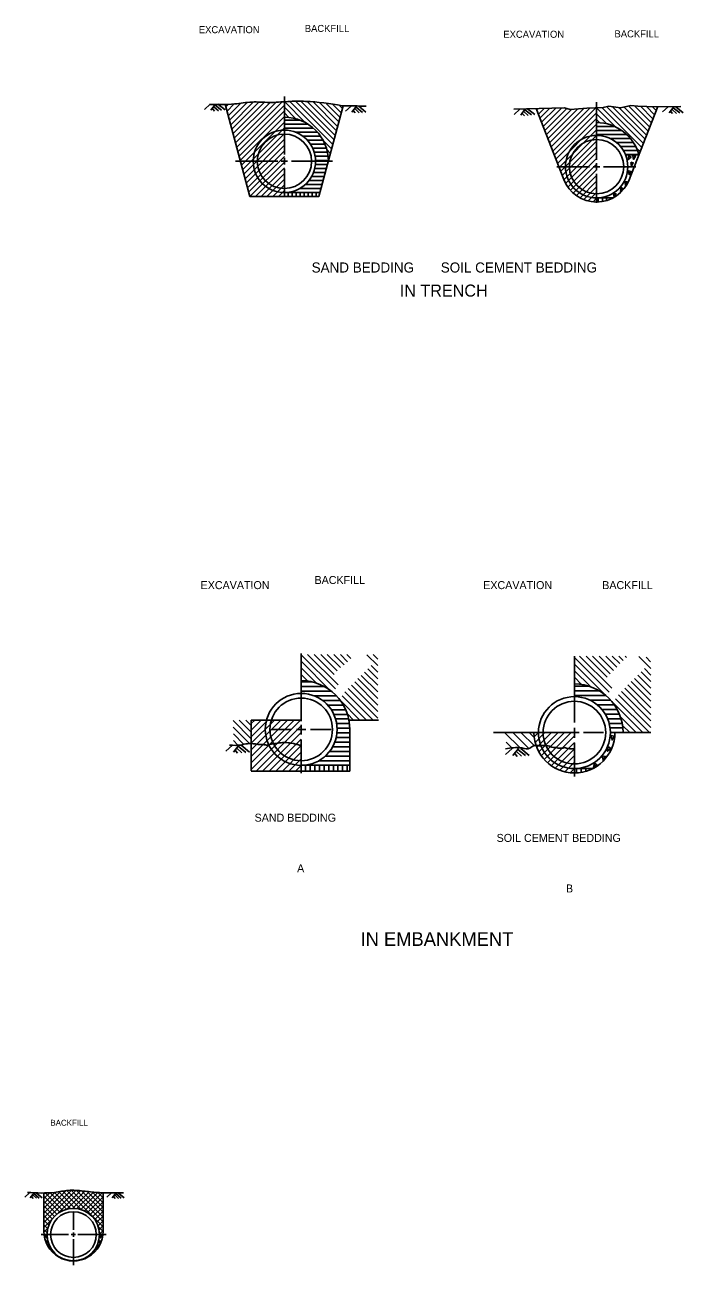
# Model space of a CAD drawing. Extents: x -2031 to -1759, y 732 to 958.
# Drawn here: x -1861.7 to -1758.7, y 754.9 to 948.7 of the extents above; entities that cross this region are included whole.
import ezdxf

# ---------------------------------------------------------------- set-up
doc = ezdxf.new("R2010")
doc.units = 0
for name, color, linetype in [('pp_PRESENTATION', 7, 'Continuous'), ('rd_EARTHWORK', 7, 'Continuous'), ('rd_EARTHWORK-anno', 7, 'Continuous'), ('rd_EXCAVATION-DITCH', 7, 'Continuous')]:
    doc.layers.add(name, color=color, linetype=linetype)

msp = doc.modelspace()

# ---------------------------------------------------------------- linework, layer by layer
at = {"layer": 'pp_PRESENTATION'}
for p, q in [((-1832.71, 936.33), (-1833.59, 935.51)), ((-1831.86, 936.34), (-1832.58, 935.39)), ((-1831.93, 936.2), (-1830.9, 935.39)), ((-1831.52, 936.35), (-1830.36, 935.44)), ((-1832.35, 935.66), (-1832.02, 935.27)), ((-1832.11, 935.94), (-1831.4, 935.32)), ((-1810.65, 936.06), (-1811.56, 935.28)), ((-1809.8, 936.04), (-1810.56, 935.11)), ((-1810.32, 935.38), (-1810, 934.98)), ((-1810.07, 935.65), (-1809.38, 935)), ((-1809.88, 935.9), (-1808.88, 935.05)), ((-1809.46, 936.03), (-1808.34, 935.08)), ((-1784.27, 935.57), (-1785.14, 934.74)), ((-1783.42, 935.6), (-1784.12, 934.63)), ((-1783.9, 934.91), (-1783.56, 934.52)), ((-1783.66, 935.19), (-1782.95, 934.58)), ((-1783.49, 935.45), (-1782.44, 934.66)), ((-1783.07, 935.61), (-1781.91, 934.72)), ((-1761.06, 935.95), (-1761.96, 935.15)), ((-1760.21, 935.94), (-1760.95, 935)), ((-1760.71, 935.27), (-1760.39, 934.87)), ((-1760.47, 935.54), (-1759.77, 934.91)), ((-1760.28, 935.8), (-1759.27, 934.97)), ((-1759.86, 935.94), (-1758.73, 935.01)), ((-1829.21, 836.17), (-1830.23, 835.25)), ((-1828.23, 836.17), (-1829.07, 835.09)), ((-1828.8, 835.4), (-1828.43, 834.94)), ((-1828.52, 835.71), (-1827.72, 834.99)), ((-1828.31, 836.01), (-1827.14, 835.05)), ((-1827.83, 836.17), (-1826.52, 835.1)), ((-1785.48, 835.67), (-1786.51, 834.75)), ((-1784.5, 835.67), (-1785.35, 834.58)), ((-1784.58, 835.5), (-1783.41, 834.55)), ((-1784.1, 835.66), (-1782.79, 834.59)), ((-1785.08, 834.89), (-1784.7, 834.43)), ((-1784.8, 835.2), (-1784, 834.48)), ((-1860.93, 766.25), (-1861.68, 765.58)), ((-1860.21, 766.24), (-1860.83, 765.45)), ((-1860.64, 765.68), (-1860.36, 765.34)), ((-1860.43, 765.91), (-1859.85, 765.38)), ((-1860.27, 766.13), (-1859.42, 765.42)), ((-1859.92, 766.24), (-1858.97, 765.46)), ((-1848.1, 766.24), (-1848.86, 765.57)), ((-1847.39, 766.23), (-1848.01, 765.44)), ((-1847.81, 765.67), (-1847.54, 765.34)), ((-1847.6, 765.9), (-1847.02, 765.37)), ((-1847.45, 766.12), (-1846.59, 765.41)), ((-1847.1, 766.23), (-1846.14, 765.45))]:
    msp.add_line(p, q, dxfattribs=at)
at = {"layer": 'rd_EARTHWORK'}
for p, q in [((-1826.5, 921.9), (-1830.34, 936.36)), ((-1815.68, 921.9), (-1811.91, 936.1)), ((-1777.41, 924.57), (-1781.71, 935.66)), ((-1767.29, 924.24), (-1762.71, 935.97)), ((-1765.65, 928.44), (-1767.76, 928.44)), ((-1826.5, 921.9), (-1815.68, 921.9)), ((-1826.44, 921.9), (-1826.43, 921.9)), ((-1821.09, 922.54), (-1815.51, 922.54)), ((-1772.27, 921.7), (-1769.72, 921.7)), ((-1826.27, 840.11), (-1826.27, 832.16)), ((-1818.45, 840.11), (-1826.27, 840.11)), ((-1811, 840.11), (-1806.38, 840.11)), ((-1810.86, 838.64), (-1810.86, 832.13)), ((-1775.73, 838.15), (-1788.41, 838.15)), ((-1770.12, 838.15), (-1763.78, 838.15)), ((-1810.86, 832.13), (-1826.27, 832.13)), ((-1818.46, 833.04), (-1810.86, 833.04)), ((-1775.74, 832.53), (-1772.86, 832.53)), ((-1775.74, 832.53), (-1772.86, 832.53)), ((-1858.7, 762.33), (-1854.42, 766.62)), ((-1858.7, 761.58), (-1853.69, 766.6)), ((-1858.7, 763.08), (-1855.2, 766.58)), ((-1858.7, 763.83), (-1856.09, 766.44)), ((-1858.7, 764.58), (-1856.97, 766.31)), ((-1858.7, 765.33), (-1857.78, 766.25)), ((-1858.7, 760.25), (-1858.7, 766.21)), ((-1858.7, 766.08), (-1858.57, 766.21)), ((-1858.7, 765.71), (-1856.21, 763.22)), ((-1858.45, 766.21), (-1855.72, 763.48)), ((-1857.74, 766.25), (-1855.16, 763.67)), ((-1857.05, 766.31), (-1854.53, 763.79)), ((-1856.51, 763.03), (-1852.98, 766.56)), ((-1856.38, 766.39), (-1853.79, 763.8)), ((-1855.75, 766.51), (-1852.87, 763.62)), ((-1855.1, 763.69), (-1852.29, 766.5)), ((-1855.09, 766.6), (-1849.44, 760.94)), ((-1854.36, 766.62), (-1849.44, 761.69)), ((-1854.23, 763.81), (-1851.62, 766.41)), ((-1853.59, 766.59), (-1849.44, 762.44)), ((-1853.52, 763.77), (-1850.96, 766.33)), ((-1852.9, 763.64), (-1850.26, 766.28)), ((-1852.79, 766.54), (-1849.44, 763.19)), ((-1852.36, 763.43), (-1849.52, 766.27)), ((-1851.95, 766.46), (-1849.44, 763.94)), ((-1851.88, 763.16), (-1849.44, 765.6)), ((-1851.09, 766.34), (-1849.44, 764.69)), ((-1850.28, 766.28), (-1849.44, 765.44)), ((-1849.51, 766.27), (-1849.44, 766.19)), ((-1849.44, 760.25), (-1849.44, 766.27)), ((-1858.7, 764.96), (-1856.66, 762.92)), ((-1858.7, 764.21), (-1857.05, 762.56)), ((-1851.45, 762.84), (-1849.44, 764.85)), ((-1851.07, 762.48), (-1849.44, 764.1)), ((-1858.7, 763.46), (-1857.39, 762.15)), ((-1858.7, 762.71), (-1857.69, 761.7)), ((-1858.7, 760.83), (-1857.42, 762.12)), ((-1858.7, 761.96), (-1857.92, 761.19)), ((-1850.73, 762.06), (-1849.44, 763.35)), ((-1850.45, 761.59), (-1849.44, 762.61)), ((-1850.22, 761.07), (-1849.44, 761.86)), ((-1858.7, 761.22), (-1858.1, 760.61)), ((-1858.7, 760.09), (-1858.07, 760.71)), ((-1858.7, 760.47), (-1858.19, 759.96)), ((-1858.32, 759.71), (-1858.2, 759.84)), ((-1850.18, 760.94), (-1849.44, 760.19)), ((-1850.07, 760.48), (-1849.44, 761.11)), ((-1850, 760.01), (-1849.71, 759.71)), ((-1849.99, 759.8), (-1849.44, 760.36))]:
    msp.add_line(p, q, dxfattribs=at)
for points in [[(-1785.23, 935.56), (-1779.26, 935.72), (-1777.31, 935.75), (-1776.42, 935.53), (-1773.8, 935.71), (-1771.23, 935.81), (-1770.36, 936.01), (-1768.53, 935.76), (-1766.9, 936.13), (-1765.8, 936.03), (-1764.42, 935.98)], [(-1764.42, 935.98), (-1760.19, 935.95), (-1759.12, 936)], [(-1767.23, 928.28), (-1767.33, 927.7), (-1766.88, 928.08), (-1767.22, 928.3)], [(-1766.93, 927.24), (-1766.83, 926.66), (-1766.54, 927.17), (-1766.93, 927.26)], [(-1766.6, 928.3), (-1766.5, 927.72), (-1766.2, 928.23), (-1766.6, 928.32)], [(-1767.27, 925.91), (-1767.17, 925.33), (-1766.87, 925.84), (-1767.27, 925.93)], [(-1768.45, 923.33), (-1768.55, 922.75), (-1768.1, 923.13), (-1768.45, 923.35)], [(-1767.86, 924.26), (-1767.76, 923.68), (-1767.47, 924.19), (-1767.86, 924.28)], [(-1820.51, 921.9), (-1820.51, 922.54)], [(-1819.88, 921.9), (-1819.88, 922.54)], [(-1819.25, 921.9), (-1819.25, 922.54)], [(-1818.62, 921.9), (-1818.62, 922.54)], [(-1817.99, 921.9), (-1817.99, 922.54)], [(-1817.36, 921.89), (-1817.36, 922.54)], [(-1816.73, 921.9), (-1816.73, 922.54)], [(-1816.1, 921.9), (-1816.1, 922.54)], [(-1772, 921.07), (-1772, 921.7)], [(-1771.37, 921.14), (-1771.37, 921.7)], [(-1770.74, 921.28), (-1770.74, 921.7)], [(-1770.11, 921.51), (-1770.11, 921.7)], [(-1769.64, 922.41), (-1769.53, 921.83), (-1769.24, 922.34), (-1769.64, 922.43)], [(-1769.98, 837.66), (-1769.86, 836.99), (-1769.52, 837.58), (-1769.98, 837.68)], [(-1770.44, 835.9), (-1770.56, 835.23), (-1770.04, 835.67), (-1770.43, 835.92)], [(-1771.38, 834.5), (-1771.26, 833.83), (-1770.92, 834.42), (-1771.38, 834.52)], [(-1817.78, 832.13), (-1817.78, 833.04)], [(-1817.06, 832.13), (-1817.06, 833.04)], [(-1816.33, 832.13), (-1816.33, 833.04)], [(-1815.61, 832.13), (-1815.61, 833.04)], [(-1814.88, 832.13), (-1814.88, 833.04)], [(-1814.16, 832.13), (-1814.16, 833.04)], [(-1813.43, 832.13), (-1813.43, 833.04)], [(-1812.71, 832.13), (-1812.71, 833.04)], [(-1811.98, 832.13), (-1811.98, 833.04)], [(-1811.26, 832.13), (-1811.26, 833.04)], [(-1775.42, 831.85), (-1775.42, 832.53)], [(-1774.7, 831.92), (-1774.7, 832.53)], [(-1773.97, 832.09), (-1773.97, 832.53)], [(-1773.25, 832.35), (-1773.25, 832.53)], [(-1772.61, 833.37), (-1772.73, 832.7), (-1772.21, 833.14), (-1772.61, 833.39)], [(-1858.34, 759.57), (-1858.27, 759.18), (-1858.57, 759.44), (-1858.34, 759.58)], [(-1858.12, 758.72), (-1858.18, 758.32), (-1858.38, 758.67), (-1858.12, 758.73)], [(-1857.89, 758.13), (-1857.82, 757.73), (-1858.12, 757.99), (-1857.89, 758.14)], [(-1850.27, 758.13), (-1850.34, 757.73), (-1850.03, 757.99), (-1850.27, 758.14)], [(-1850.04, 758.72), (-1849.97, 758.32), (-1849.78, 758.67), (-1850.04, 758.73)], [(-1849.82, 759.57), (-1849.89, 759.18), (-1849.59, 759.44), (-1849.82, 759.58)]]:
    msp.add_lwpolyline(points, dxfattribs=at)
for centre, radius in [((-1821.09, 927.42), 4.88), ((-1821.09, 927.42), 4.25), ((-1772.27, 926.58), 4.88), ((-1772.27, 926.58), 4.25), ((-1818.46, 838.65), 5.62), ((-1818.46, 838.65), 4.89), ((-1775.74, 838.15), 5.62), ((-1775.74, 838.15), 4.89), ((-1854.1, 759.71), 4.1), ((-1854.08, 759.71), 3.57)]:
    msp.add_circle(centre, radius, dxfattribs=at)
for centre, radius, start, end in [((-1821.09, 927.42), 6.88, 0.0149, 89.9702), ((-1772.27, 926.58), 6.88, 15.6915, 90.0105), ((-1772.28, 926.57), 5.51, 201.2943, 339.0394), ((-1818.47, 838.66), 7.61, 359.8308, 89.9321), ((-1775.75, 838.15), 7.61, 359.9914, 89.9371), ((-1775.74, 838.18), 6.34, 180.2303, 359.7729), ((-1854.07, 760.22), 4.63, 179.6655, 0.3143)]:
    msp.add_arc(centre, radius, start, end, dxfattribs=at)
for points in [[(-1832.8, 936.32), (-1828.88, 936.38), (-1826.18, 936.68), (-1823.45, 936.62), (-1820.55, 936.76), (-1817.78, 936.79), (-1812.06, 936.11)], [(-1812.06, 936.11), (-1812.01, 936.11), (-1808.32, 936.01)], [(-1829.65, 836.19), (-1827.95, 836.21), (-1826.87, 836.42), (-1825.97, 836.42), (-1825.33, 836.33), (-1825.03, 836.3), (-1824.43, 836.3), (-1823.71, 836.21), (-1823.47, 836.3), (-1822.87, 836.39), (-1822.39, 836.45), (-1822.15, 836.48), (-1822, 836.54), (-1821.61, 836.57), (-1820.7, 836.6), (-1820.34, 836.54), (-1820.1, 836.51), (-1819.74, 836.45), (-1819.26, 836.33), (-1818.99, 836.27), (-1818.51, 836.15)], [(-1786.51, 835.62), (-1783.95, 835.75), (-1782.69, 835.71), (-1782.08, 836.1), (-1781.33, 836.1), (-1780.22, 836.13), (-1779.43, 835.95), (-1779.07, 835.83), (-1778.59, 835.8), (-1778.29, 835.74), (-1777.96, 835.71), (-1777.57, 835.74), (-1777.24, 835.8), (-1777, 835.74), (-1776.25, 835.62), (-1775.79, 835.65)], [(-1861.25, 766.29), (-1859.11, 766.21), (-1857.02, 766.31), (-1854.9, 766.61), (-1852.53, 766.52), (-1850.31, 766.28), (-1848.02, 766.24), (-1846.26, 766.22)]]:
    msp.add_spline(points, degree=3, dxfattribs=at)
at = {"layer": 'rd_EXCAVATION-DITCH'}
for p, q in [((-1821.09, 937.54), (-1821.09, 928.5)), ((-1772.27, 936.64), (-1772.27, 927.63)), ((-1828.74, 927.42), (-1822.12, 927.42)), ((-1821.59, 927.42), (-1820.58, 927.42)), ((-1821.09, 927.94), (-1821.09, 926.9)), ((-1820, 927.42), (-1813.57, 927.42)), ((-1778.51, 926.58), (-1773.37, 926.58)), ((-1772.8, 926.58), (-1771.76, 926.58)), ((-1772.27, 927.12), (-1772.27, 926.06)), ((-1771.18, 926.58), (-1766.16, 926.58)), ((-1821.09, 926.26), (-1821.09, 921.9)), ((-1772.27, 925.47), (-1772.27, 920.91)), ((-1818.46, 839.92), (-1818.46, 850.53)), ((-1775.74, 839.73), (-1775.74, 850.11)), ((-1818.46, 839.37), (-1818.46, 837.85)), ((-1823.12, 838.66), (-1820.03, 838.66)), ((-1819.21, 838.66), (-1817.72, 838.66)), ((-1817.03, 838.66), (-1813.75, 838.66)), ((-1775.74, 838.89), (-1775.74, 837.35)), ((-1775.73, 838.15), (-1775, 838.15)), ((-1774.3, 838.15), (-1771.17, 838.15)), ((-1818.46, 837.03), (-1818.46, 831.82)), ((-1775.74, 836.53), (-1775.74, 831.31)), ((-1854.07, 760.43), (-1854.07, 763.09)), ((-1854.07, 759.36), (-1854.07, 760.06)), ((-1859.13, 759.71), (-1854.84, 759.71)), ((-1854.43, 759.71), (-1853.77, 759.71)), ((-1854.07, 754.93), (-1854.07, 759.02)), ((-1853.41, 759.71), (-1848.98, 759.71))]:
    msp.add_line(p, q, dxfattribs=at)
for points in [[(-1830.23, 935.95), (-1829.82, 936.37)], [(-1830.05, 935.25), (-1828.92, 936.38)], [(-1829.86, 934.55), (-1827.94, 936.46)], [(-1829.67, 933.84), (-1826.9, 936.62)], [(-1829.49, 933.14), (-1825.94, 936.69)], [(-1829.3, 932.44), (-1825.08, 936.66)], [(-1829.11, 931.74), (-1824.23, 936.62)], [(-1828.93, 931.03), (-1823.34, 936.62)], [(-1828.74, 930.33), (-1822.4, 936.67)], [(-1828.55, 929.63), (-1821.46, 936.72)], [(-1828.36, 928.92), (-1821.09, 936.2)], [(-1817.78, 933.45), (-1821.07, 936.74)], [(-1813.51, 930.07), (-1820.22, 936.77)], [(-1813.33, 930.77), (-1819.37, 936.82)], [(-1813.14, 931.47), (-1818.5, 936.84)], [(-1812.95, 932.18), (-1817.53, 936.76)], [(-1812.76, 932.88), (-1816.53, 936.64)], [(-1812.58, 933.58), (-1815.51, 936.52)], [(-1812.39, 934.29), (-1814.5, 936.4)], [(-1812.2, 934.99), (-1813.49, 936.28)], [(-1812.02, 935.69), (-1812.48, 936.16)], [(-1828.18, 928.22), (-1821.09, 935.31)], [(-1827.99, 927.52), (-1821.09, 934.42)], [(-1819.28, 934.05), (-1821.09, 935.87)], [(-1820.37, 934.26), (-1821.09, 934.98)], [(-1781.63, 935.45), (-1781.42, 935.66)], [(-1781.38, 934.8), (-1780.48, 935.69)], [(-1781.13, 934.15), (-1779.57, 935.71)], [(-1780.88, 933.51), (-1778.66, 935.73)], [(-1780.63, 932.87), (-1777.76, 935.74)], [(-1780.38, 932.23), (-1776.95, 935.66)], [(-1780.13, 931.59), (-1776.18, 935.54)], [(-1779.88, 930.95), (-1775.22, 935.61)], [(-1779.64, 930.31), (-1774.26, 935.68)], [(-1779.39, 929.66), (-1773.32, 935.73)], [(-1779.14, 929.02), (-1772.4, 935.77)], [(-1778.89, 928.38), (-1772.27, 935)], [(-1769.3, 932.79), (-1772.27, 935.75)], [(-1770.68, 933.27), (-1772.27, 934.86)], [(-1765.2, 929.58), (-1771.42, 935.8)], [(-1764.95, 930.22), (-1770.67, 935.94)], [(-1764.7, 930.86), (-1769.78, 935.93)], [(-1764.45, 931.5), (-1768.75, 935.79)], [(-1764.2, 932.14), (-1767.96, 935.89)], [(-1763.95, 932.78), (-1767.23, 936.06)], [(-1763.7, 933.42), (-1766.37, 936.09)], [(-1763.46, 934.06), (-1765.42, 936.02)], [(-1763.2, 934.7), (-1764.49, 935.98)], [(-1762.95, 935.34), (-1763.59, 935.97)], [(-1827.8, 926.81), (-1821.09, 933.53)], [(-1827.62, 926.11), (-1821.09, 932.64)], [(-1821.09, 933.86), (-1818.69, 933.86)], [(-1821.09, 933.23), (-1817.42, 933.23)], [(-1821.09, 932.6), (-1816.58, 932.6)], [(-1778.64, 927.74), (-1772.27, 934.11)], [(-1778.39, 927.1), (-1772.27, 933.22)], [(-1778.14, 926.46), (-1772.27, 932.33)], [(-1771.74, 933.44), (-1772.27, 933.97)], [(-1772.27, 932.87), (-1769.49, 932.87)], [(-1827.43, 925.41), (-1821.09, 931.75)], [(-1827.24, 924.7), (-1821.09, 930.86)], [(-1819.35, 931.98), (-1815.94, 931.98)], [(-1818.2, 931.35), (-1815.45, 931.35)], [(-1817.5, 930.72), (-1815.06, 930.72)], [(-1813.7, 929.36), (-1815.07, 930.73)], [(-1777.89, 925.82), (-1772.27, 931.44)], [(-1777.64, 925.18), (-1772.27, 930.55)], [(-1772.27, 932.24), (-1768.36, 932.24)], [(-1772.27, 931.61), (-1767.58, 931.61)], [(-1770.16, 930.98), (-1766.98, 930.98)], [(-1769.17, 930.35), (-1766.52, 930.35)], [(-1827.06, 924), (-1821.09, 929.96)], [(-1826.87, 923.3), (-1821.09, 929.07)], [(-1817.01, 930.09), (-1814.75, 930.09)], [(-1816.66, 929.46), (-1814.53, 929.46)], [(-1816.42, 928.83), (-1814.36, 928.83)], [(-1813.89, 928.66), (-1814.46, 929.24)], [(-1777.39, 924.53), (-1772.27, 929.66)], [(-1777.11, 923.93), (-1772.27, 928.77)], [(-1768.54, 929.72), (-1766.15, 929.72)], [(-1768.09, 929.09), (-1765.87, 929.09)], [(-1767.77, 928.46), (-1765.65, 928.46)], [(-1765.45, 928.94), (-1766.06, 929.55)], [(-1826.68, 922.59), (-1821.09, 928.18)], [(-1826.48, 921.9), (-1821.09, 927.3)], [(-1816.28, 928.2), (-1814.26, 928.2)], [(-1816.24, 926.94), (-1814.34, 926.94)], [(-1816.22, 927.57), (-1814.22, 927.57)], [(-1814.07, 927.96), (-1814.25, 928.14)], [(-1776.76, 923.39), (-1772.27, 927.88)], [(-1776.36, 922.9), (-1772.27, 926.99)], [(-1825.59, 921.9), (-1821.09, 926.4)], [(-1824.7, 921.9), (-1821.09, 925.51)], [(-1823.81, 921.9), (-1821.09, 924.62)], [(-1816.83, 925.05), (-1814.85, 925.05)], [(-1816.54, 925.68), (-1814.68, 925.68)], [(-1816.34, 926.31), (-1814.51, 926.31)], [(-1814.67, 925.88), (-1814.67, 925.88)], [(-1775.91, 922.45), (-1772.27, 926.1)], [(-1775.41, 922.06), (-1772.27, 925.21)], [(-1822.92, 921.9), (-1821.09, 923.73)], [(-1822.03, 921.9), (-1821.09, 922.84)], [(-1818.71, 923.16), (-1815.35, 923.16)], [(-1817.83, 923.79), (-1815.18, 923.79)], [(-1817.25, 924.42), (-1815.01, 924.42)], [(-1774.86, 921.73), (-1772.27, 924.32)], [(-1774.25, 921.45), (-1772.27, 923.43)], [(-1773.57, 921.24), (-1772.27, 922.54)], [(-1772.8, 921.11), (-1772.27, 921.65)], [(-1813.11, 844.97), (-1818.46, 850.32)], [(-1813.91, 844.75), (-1818.46, 849.3)], [(-1812.7, 845.59), (-1817.46, 850.35)], [(-1813.33, 847.24), (-1816.43, 850.35)], [(-1812.85, 847.79), (-1815.41, 850.35)], [(-1812.33, 848.3), (-1814.38, 850.35)], [(-1811.76, 848.75), (-1813.36, 850.35)], [(-1811.22, 849.23), (-1812.33, 850.35)], [(-1810.71, 849.75), (-1811.31, 850.35)], [(-1806.5, 848.61), (-1808.2, 850.31)], [(-1806.5, 849.64), (-1807.21, 850.35)], [(-1770.33, 844.47), (-1775.74, 849.88)], [(-1769.91, 845.07), (-1774.95, 850.11)], [(-1770.64, 846.83), (-1773.92, 850.11)], [(-1770.14, 847.35), (-1772.9, 850.11)], [(-1769.63, 847.87), (-1771.88, 850.11)], [(-1769.13, 848.4), (-1770.85, 850.11)], [(-1768.64, 848.93), (-1769.83, 850.11)], [(-1768.12, 849.43), (-1768.8, 850.11)], [(-1767.57, 849.91), (-1767.78, 850.11)], [(-1763.78, 848.17), (-1765.65, 850.04)], [(-1763.82, 849.23), (-1764.53, 849.94)], [(-1816.06, 845.88), (-1818.46, 848.27)], [(-1817.4, 846.19), (-1818.46, 847.25)], [(-1806.5, 844.51), (-1809.08, 847.09)], [(-1806.5, 845.54), (-1808.57, 847.6)], [(-1806.5, 846.56), (-1808.05, 848.12)], [(-1806.5, 847.59), (-1807.54, 848.63)], [(-1770.95, 844.06), (-1775.73, 848.85)], [(-1773.25, 845.34), (-1775.73, 847.82)], [(-1763.78, 845.09), (-1765.83, 847.14)], [(-1763.78, 846.12), (-1765.32, 847.65)], [(-1763.78, 847.14), (-1764.8, 848.17)], [(-1818.46, 846.07), (-1816.75, 846.07)], [(-1818.46, 845.35), (-1814.84, 845.35)], [(-1806.5, 841.44), (-1810.62, 845.55)], [(-1806.5, 842.46), (-1810.1, 846.07)], [(-1806.5, 843.49), (-1809.59, 846.58)], [(-1774.61, 845.68), (-1775.73, 846.79)], [(-1775.73, 845.39), (-1773.39, 845.39)], [(-1775.72, 845.76), (-1775.72, 845.77)], [(-1763.78, 840.99), (-1767.88, 845.09)], [(-1763.78, 842.02), (-1767.37, 845.6)], [(-1763.78, 843.04), (-1766.85, 846.12)], [(-1763.78, 844.07), (-1766.34, 846.63)], [(-1818.46, 844.62), (-1813.74, 844.62)], [(-1816.45, 843.9), (-1812.95, 843.9)], [(-1815.13, 843.18), (-1812.34, 843.18)], [(-1809.27, 840.11), (-1812.37, 843.22)], [(-1808.24, 840.11), (-1812.04, 843.91)], [(-1807.22, 840.11), (-1811.64, 844.53)], [(-1806.5, 840.41), (-1811.13, 845.04)], [(-1775.73, 844.66), (-1771.8, 844.66)], [(-1775.73, 843.94), (-1770.8, 843.94)], [(-1773.31, 843.21), (-1770.06, 843.21)], [(-1764.01, 838.15), (-1769.29, 843.43)], [(-1763.78, 838.94), (-1768.87, 844.03)], [(-1763.78, 839.97), (-1768.39, 844.58)], [(-1814.32, 842.45), (-1811.87, 842.45)], [(-1813.76, 841.73), (-1811.5, 841.73)], [(-1772.17, 842.49), (-1769.49, 842.49)], [(-1771.44, 841.76), (-1769.04, 841.76)], [(-1765.04, 838.15), (-1769.83, 842.94)], [(-1826.27, 837.2), (-1829.1, 840.03)], [(-1826.27, 838.22), (-1828.16, 840.11)], [(-1826.27, 839.25), (-1827.13, 840.11)], [(-1826.27, 832.39), (-1818.56, 840.11)], [(-1826.27, 833.41), (-1819.58, 840.11)], [(-1826.27, 834.44), (-1820.6, 840.11)], [(-1826.27, 835.46), (-1821.63, 840.11)], [(-1826.27, 836.49), (-1822.65, 840.11)], [(-1826.27, 837.51), (-1823.68, 840.11)], [(-1826.27, 838.54), (-1824.7, 840.11)], [(-1826.27, 839.56), (-1825.73, 840.11)], [(-1813.36, 841), (-1811.23, 841)], [(-1813.08, 840.28), (-1811.03, 840.28)], [(-1812.92, 839.55), (-1810.91, 839.55)], [(-1810.29, 840.11), (-1811.24, 841.06)], [(-1770.92, 841.04), (-1768.7, 841.04)], [(-1770.56, 840.32), (-1768.45, 840.32)], [(-1770.31, 839.59), (-1768.27, 839.59)], [(-1766.06, 838.15), (-1768.55, 840.64)], [(-1767.09, 838.15), (-1768.21, 839.28)], [(-1826.54, 836.44), (-1829.08, 838.99)], [(-1827.42, 836.3), (-1829.07, 837.95)], [(-1825.51, 832.13), (-1818.45, 839.19)], [(-1824.49, 832.13), (-1818.45, 838.16)], [(-1812.99, 837.38), (-1810.86, 837.38)], [(-1812.87, 838.1), (-1810.86, 838.1)], [(-1812.85, 838.83), (-1810.86, 838.83)], [(-1784.22, 835.75), (-1786.6, 838.13)], [(-1782.91, 835.72), (-1785.35, 838.15)], [(-1782.02, 836.11), (-1784.06, 838.14)], [(-1782.03, 837.4), (-1782.79, 838.16)], [(-1782.04, 837.49), (-1781.38, 838.15)], [(-1781.89, 836.62), (-1780.35, 838.15)], [(-1781.64, 835.85), (-1779.33, 838.15)], [(-1781.31, 835.15), (-1778.3, 838.15)], [(-1780.92, 834.52), (-1777.28, 838.15)], [(-1780.46, 833.95), (-1776.26, 838.15)], [(-1779.95, 833.44), (-1775.74, 837.65)], [(-1770.17, 838.87), (-1768.17, 838.87)], [(-1828.35, 836.2), (-1829.05, 836.9)], [(-1823.46, 832.13), (-1818.45, 837.14)], [(-1822.44, 832.13), (-1818.46, 836.11)], [(-1813.54, 835.93), (-1810.86, 835.93)], [(-1813.21, 836.65), (-1810.86, 836.65)], [(-1785.46, 835.7), (-1786.41, 836.64)], [(-1779.38, 832.98), (-1775.74, 836.62)], [(-1778.74, 832.59), (-1775.74, 835.6)], [(-1821.41, 832.13), (-1818.46, 835.09)], [(-1820.39, 832.13), (-1818.46, 834.06)], [(-1815.71, 833.76), (-1810.86, 833.76)], [(-1814.7, 834.48), (-1810.86, 834.48)], [(-1814.02, 835.21), (-1810.86, 835.21)], [(-1778.04, 832.27), (-1775.74, 834.57)], [(-1777.26, 832.02), (-1775.74, 833.55)], [(-1819.36, 832.13), (-1818.46, 833.03)], [(-1776.39, 831.87), (-1775.74, 832.52)]]:
    msp.add_lwpolyline(points, dxfattribs=at)

# ---------------------------------------------------------------- texts
at = {"layer": 'rd_EARTHWORK-anno'}
for s, height, p in [('EXCAVATION', 1.102, (-1834.47, 947.44)), ('BACKFILL', 1.102, (-1817.9, 947.63)), ('EXCAVATION', 1.102, (-1786.85, 946.72)), ('BACKFILL', 1.102, (-1769.47, 946.78)), ('BACKFILL', 1.25, (-1816.38, 861.37)), ('EXCAVATION', 1.25, (-1834.19, 860.57)), ('EXCAVATION', 1.25, (-1790, 860.57)), ('BACKFILL', 1.25, (-1771.39, 860.57)), ('BACKFILL', 0.927, (-1857.68, 776.72))]:
    msp.add_text(s, height=height, rotation=0.0168, dxfattribs=at).set_placement(p)
for s, height, p in [('SAND BEDDING', 1.5737, (-1816.83, 910.04)), ('SOIL CEMENT BEDDING', 1.5737, (-1796.64, 910.04)), ('IN TRENCH', 1.888, (-1803.05, 906.27)), ('SAND BEDDING', 1.2504, (-1825.75, 824.23)), ('SOIL CEMENT BEDDING', 1.2504, (-1787.9, 821.07)), ('A', 1.25, (-1819.1, 816.33)), ('B', 1.25, (-1777.06, 813.17)), ('IN EMBANKMENT', 2.1436, (-1809.18, 804.82))]:
    msp.add_text(s, height=height, dxfattribs=at).set_placement(p)

doc.saveas('drawing.dxf')
